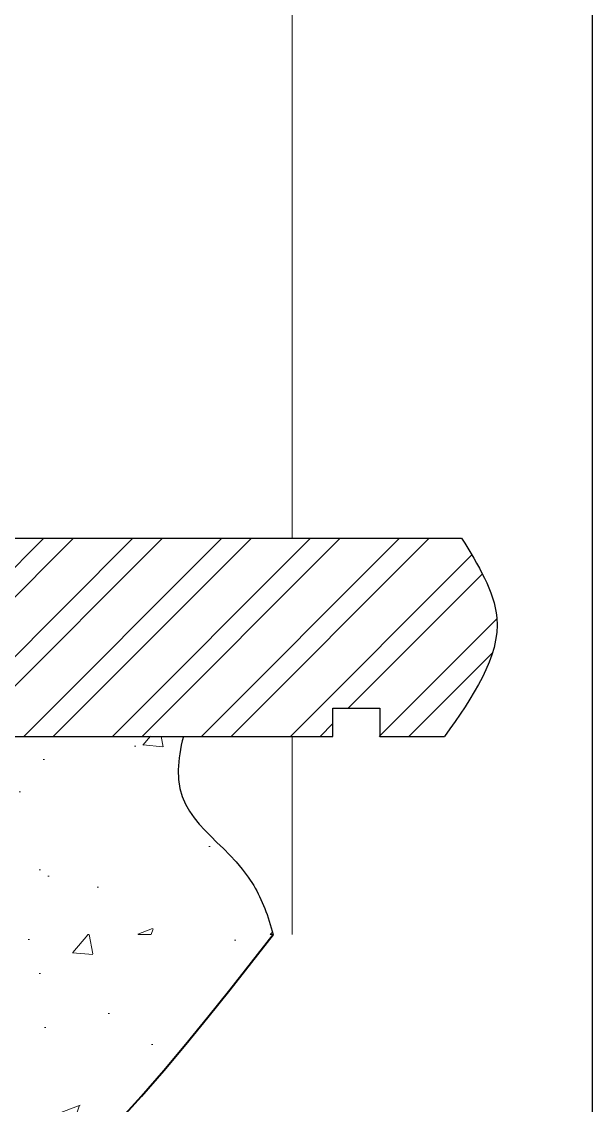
# Model space of a CAD drawing. Header units: millimetres. Extents: x 1251.1 to 1334.1, y 1577.6 to 1641.3.
# Drawn here: x 1312.1898 to 1312.2611, y 1598.1412 to 1598.2765 of the extents above; entities that cross this region are included whole.
import ezdxf

# ---------------------------------------------------------------- set-up
doc = ezdxf.new("R2010")
doc.units = ezdxf.units.MM
doc.linetypes.add('TRATTOPUNTO', pattern=[1, 0.5, -0.25, 0, -0.25])
doc.layers.add('MURATURA', color=140, linetype='Continuous')
for name, color, linetype, lineweight in [('MURATURA sezioni - section wall', 7, 'Continuous', 40), ('PROIEZIONI - projections', 145, 'Continuous', 13), ('SEZIONI medie - small section', 2, 'Continuous', 25), ('TRATTEGGIO - hatch', 252, 'Continuous', 20)]:
    doc.layers.add(name, color=color, linetype=linetype, lineweight=lineweight)

msp = doc.modelspace()

# ---------------------------------------------------------------- hatches: boundary and pattern name
at = {"layer": 'TRATTEGGIO - hatch'}
h = msp.add_hatch(dxfattribs=at)
h.set_pattern_fill('AR-CONC', color=256, scale=0.004123137148598154, style=0)
h.set_pattern_definition([(49.99999999999999, (1309.303878972702, 1597.982252403281), (0.02957362104091462, -0.002587356589005836), [0.003092352861448615, -0.03401588147593477]), (355, (1309.303878972702, 1597.982252403281), (-0.005720907780372959, 0.03101391329341828), [0.002473882289158893, -0.02721270518074783]), (100.4513999999999, (1309.306343441044, 1597.982036790421), (0.02385273522557631, 0.02842653787584017), [0.002628095452477042, -0.02890905088433763]), (46.18420000000002, (1309.303878972702, 1597.990498677578), (0.04400381214097243, -0.006824575967793248), [0.004638529292172908, -0.05102382221390203]), (96.63559999999981, (1309.307545956673, 1597.989929960613), (0.03853742522657116, 0.04016421580622951), [0.003942143302409672, -0.043363569399636]), (351.1842, (1309.303878972702, 1597.990498677578), (0.03853739387361468, 0.04016424590615666), [0.003710823433738339, -0.04081905777112173]), (21, (1309.30800210985, 1597.988437109004), (0.02461129640849843, -0.01660052904829637), [0.003092352861448615, -0.03401588147593477]), (326.0000000000001, (1309.30800210985, 1597.988437109004), (0.01003222483869363, 0.02989893089040304), [0.002473882289158892, -0.02721270518074781]), (71.4514, (1309.310053050337, 1597.987053730273), (0.0346435313299713, 0.01329837472540619), [0.002628095452477046, -0.02890905088433767]), (37.49999999999999, (1309.303878972702, 1597.982252403281), (0.0005013675118029994, 0.01372567015271884), [0, -0.02688285420885995, 0, -0.02762501889560763, 0, -0.02731578360946276]), (7.499999999999998, (1309.303878972702, 1597.982252403281), (0.01084671782492256, 0.01626213581104352), [0, -0.01575038390764495, 0, -0.02626438363657024, 0, -0.01041092130021034]), (327.5, (1309.29468437686, 1597.982252403281), (0.02201023117337626, -0.0009299682952988782), [0, -0.01030784287149539, 0, -0.03216046975906561, 0, -0.04267446948799089]), (317.5, (1309.290561239712, 1597.982252403281), (0.02404556559364246, 0.004127465714141408), [0, -0.013400195732944, 0, -0.02135785042973843, 0, -0.03030505804219643])])
edge = h.paths.add_edge_path()
edge.add_spline(control_points=[(1312.221183732914, 1598.162829928158), (1312.220593754659, 1598.165000719064), (1312.216964423937, 1598.174154926001), (1312.208126591065, 1598.176565603046), (1312.209659424814, 1598.185770907076), (1312.210041293656, 1598.187274967384)], knot_values=[25.95911823359967, 25.95911823359967, 25.95911823359967, 25.95911823359967, 31.77459996535403, 52.7166383466007, 56.51446597499052, 56.51446597499052, 56.51446597499052, 56.51446597499052], degree=3, periodic=0)
edge.add_line((1312.210041293656, 1598.187274967384), (1312.11603487708, 1598.187274967384))
edge.add_line((1312.11603487708, 1598.187274967384), (1312.11603487708, 1598.162536144492))
edge.add_line((1312.11603487708, 1598.162536144492), (1312.220889949248, 1598.162536144492))
edge.add_line((1312.220889949248, 1598.162536144492), (1312.221183732914, 1598.162829928158))
h = msp.add_hatch(dxfattribs=at)
h.set_pattern_fill('AR-CONC', color=256, scale=0.0001649254859439261, style=0)
h.set_pattern_definition([(49.99999999999999, (1311.097054618141, 1598.349450511017), (0.03004689506569929, -0.002628761428005397), [0.003141830507231793, -0.03456013557954972]), (355, (1311.097054618141, 1598.349450511017), (-0.005812440200074101, 0.03151010967015869), [0.002513464405785436, -0.02764810846363978]), (100.4509999999999, (1311.099558516869, 1598.34923144874), (0.02423456349307451, 0.02888120483565244), [0.002670143617432164, -0.0293715797917538]), (46.18420000000002, (1311.097054618141, 1598.357828725703), (0.04470784254834795, -0.006933851364518926), [0.004712745760847674, -0.05184020336932442]), (96.63559999999981, (1311.100780268376, 1598.357250909263), (0.03915400873448994, 0.04080678004011242), [0.004005215426148231, -0.04405736968763057]), (351.1840000000001, (1311.097054618141, 1598.357828725703), (0.03915406997918928, 0.04080670779789227), [0.003770196608678152, -0.04147216269545967]), (21, (1311.101243725484, 1598.355734172031), (0.02500515773318056, -0.01686619033668463), [0.003141830507231793, -0.03456013557954972]), (326.0000000000001, (1311.101243725484, 1598.355734172031), (0.01019272955755599, 0.03037728981774691), [0.002513464405785434, -0.02764810846363977]), (71.4514, (1311.103327476536, 1598.354328660547), (0.03519781844871021, 0.01351116711873589), [0.002670143617432165, -0.02937157979175381]), (37.49999999999999, (1311.097054618141, 1598.349450511017), (0.0005093893919918452, 0.01394528087516234), [0, -0.02731297987620172, 0, -0.02806701919793735, 0, -0.02775283614721417]), (7.499999999999998, (1311.097054618141, 1598.349450511017), (0.01102026531012132, 0.01652232998402021), [0, -0.01600239005016727, 0, -0.02668461377475536, 0, -0.01057749604101371]), (327.5, (1311.087712908766, 1598.349450511017), (0.02236234479732243, -0.0009448158868400186), [0, -0.01047276835743931, 0, -0.03267503727521065, 0, -0.04335726099979875]), (317.5, (1311.083523801423, 1598.349450511017), (0.024430277222565, 0.004193476389521329), [0, -0.0136145988646711, 0, -0.02169957603661425, 0, -0.03078993897087157])])
edge = h.paths.add_edge_path()
edge.add_line((1312.015585016425, 1598.162536144492), (1312.015585016425, 1598.091257829112))
edge.add_spline(control_points=[(1312.015585016425, 1598.091257829112), (1312.030570306318, 1598.101856825396), (1312.076829032562, 1598.134575316066), (1312.167644671601, 1598.093988459278), (1312.206822016203, 1598.144075110075), (1312.221262077489, 1598.162536144492)], knot_values=[0, 0, 0, 0, 64.66447871797725, 199.6155189635813, 278.391400156254, 278.391400156254, 278.391400156254, 278.391400156254], degree=3, periodic=0)
edge.add_line((1312.221262077489, 1598.162536144492), (1312.015585016425, 1598.162536144492))

# ---------------------------------------------------------------- linework, layer by layer
at = {"layer": 'MURATURA', "linetype": 'ByBlock'}
for p, q in [((1312.261134673015, 1597.221841434006), (1312.261134673015, 1604.121841434006)), ((1312.261134673015, 1597.221841434006), (1312.261134673015, 1603.821841434006)), ((1312.261134673015, 1597.521841434006), (1312.261134673015, 1600.521841434006))]:
    msp.add_line(p, q, dxfattribs=at)
at = {"layer": 'MURATURA sezioni - section wall', "linetype": 'TRATTOPUNTO', "ltscale": 0.02}
msp.add_spline([(1312.015585016425, 1598.091257829112), (1312.062519956677, 1598.116567339803), (1312.173792447611, 1598.118190529198), (1312.221262077489, 1598.162536144492)], degree=3, dxfattribs=at)
at = {"layer": 'PROIEZIONI - projections'}
for p, q in [((1312.223644003807, 1599.501225760035), (1312.223644003807, 1598.212013790275)), ((1312.223644003807, 1598.187274967384), (1312.223644003807, 1598.162536144492))]:
    msp.add_line(p, q, dxfattribs=at)
at = {"layer": 'SEZIONI medie - small section'}
for p, q in [((1312.018058898714, 1598.212013790275), (1312.244799018324, 1598.212013790275)), ((1312.227115359931, 1598.187274967384), (1312.22872730064, 1598.188886908094)), ((1312.116034877081, 1598.187274967384), (1312.22872730064, 1598.187274967384)), ((1312.234581750605, 1598.187274967384), (1312.24268276806, 1598.187274967384))]:
    msp.add_line(p, q, dxfattribs=at)
msp.add_lwpolyline([(1312.22872730064, 1598.187274967384), (1312.22872730064, 1598.190795622577), (1312.234581750605, 1598.190795622577), (1312.234581750605, 1598.187274967384)], dxfattribs=at)
msp.add_spline([(1312.244799018324, 1598.212013790275), (1312.249197732633, 1598.202071541034), (1312.24268276806, 1598.187274967384)], degree=3, dxfattribs=at)
msp.add_open_spline([(1312.210041293656, 1598.187274967384), (1312.209659424814, 1598.185770907076), (1312.208126591065, 1598.176565603046), (1312.217040024768, 1598.174134304521), (1312.220664267777, 1598.164821203614), (1312.221262077489, 1598.162536144492)], degree=3, knots=[25.95911823359966, 25.95911823359966, 25.95911823359966, 25.95911823359966, 29.75694586198948, 50.69898424323615, 56.77584336624086, 56.77584336624086, 56.77584336624086, 56.77584336624086], dxfattribs=at)
at = {"layer": 'TRATTEGGIO - hatch'}
for p, q in [((1312.167872434145, 1598.187274967384), (1312.192611257036, 1598.212013790275)), ((1312.171575118505, 1598.187274967384), (1312.196313941397, 1598.212013790275)), ((1312.17898048243, 1598.187274967384), (1312.203719305321, 1598.212013790275)), ((1312.18268316679, 1598.187274967384), (1312.207421989682, 1598.212013790275)), ((1312.190088530715, 1598.187274967384), (1312.214827353606, 1598.212013790275)), ((1312.193791215075, 1598.187274967384), (1312.218530037967, 1598.212013790275)), ((1312.201196579, 1598.187274967384), (1312.225935401891, 1598.212013790275)), ((1312.204899263361, 1598.187274967384), (1312.229638086252, 1598.212013790275)), ((1312.212304627285, 1598.187274967384), (1312.237043450176, 1598.212013790275)), ((1312.216007311646, 1598.187274967384), (1312.240746134537, 1598.212013790275)), ((1312.22341267557, 1598.187274967384), (1312.24607216154, 1598.209934453354)), ((1312.230636015125, 1598.190795622577), (1312.24740132341, 1598.207560930862)), ((1312.234520723855, 1598.187274967384), (1312.249206735711, 1598.20196097924)), ((1312.238223408216, 1598.187274967384), (1312.248661586627, 1598.197713145795)), ((1312.220889949248, 1598.162536144492), (1312.221183734307, 1598.162829929551)), ((1312.198069666734, 1598.162536144492), (1312.198221365171, 1598.162536144492)), ((1312.204403114986, 1598.162536144492), (1312.205986829687, 1598.162536144492)), ((1312.220889949248, 1598.162536144492), (1312.221262077489, 1598.162536144492))]:
    msp.add_line(p, q, dxfattribs=at)

doc.saveas('drawing.dxf')
